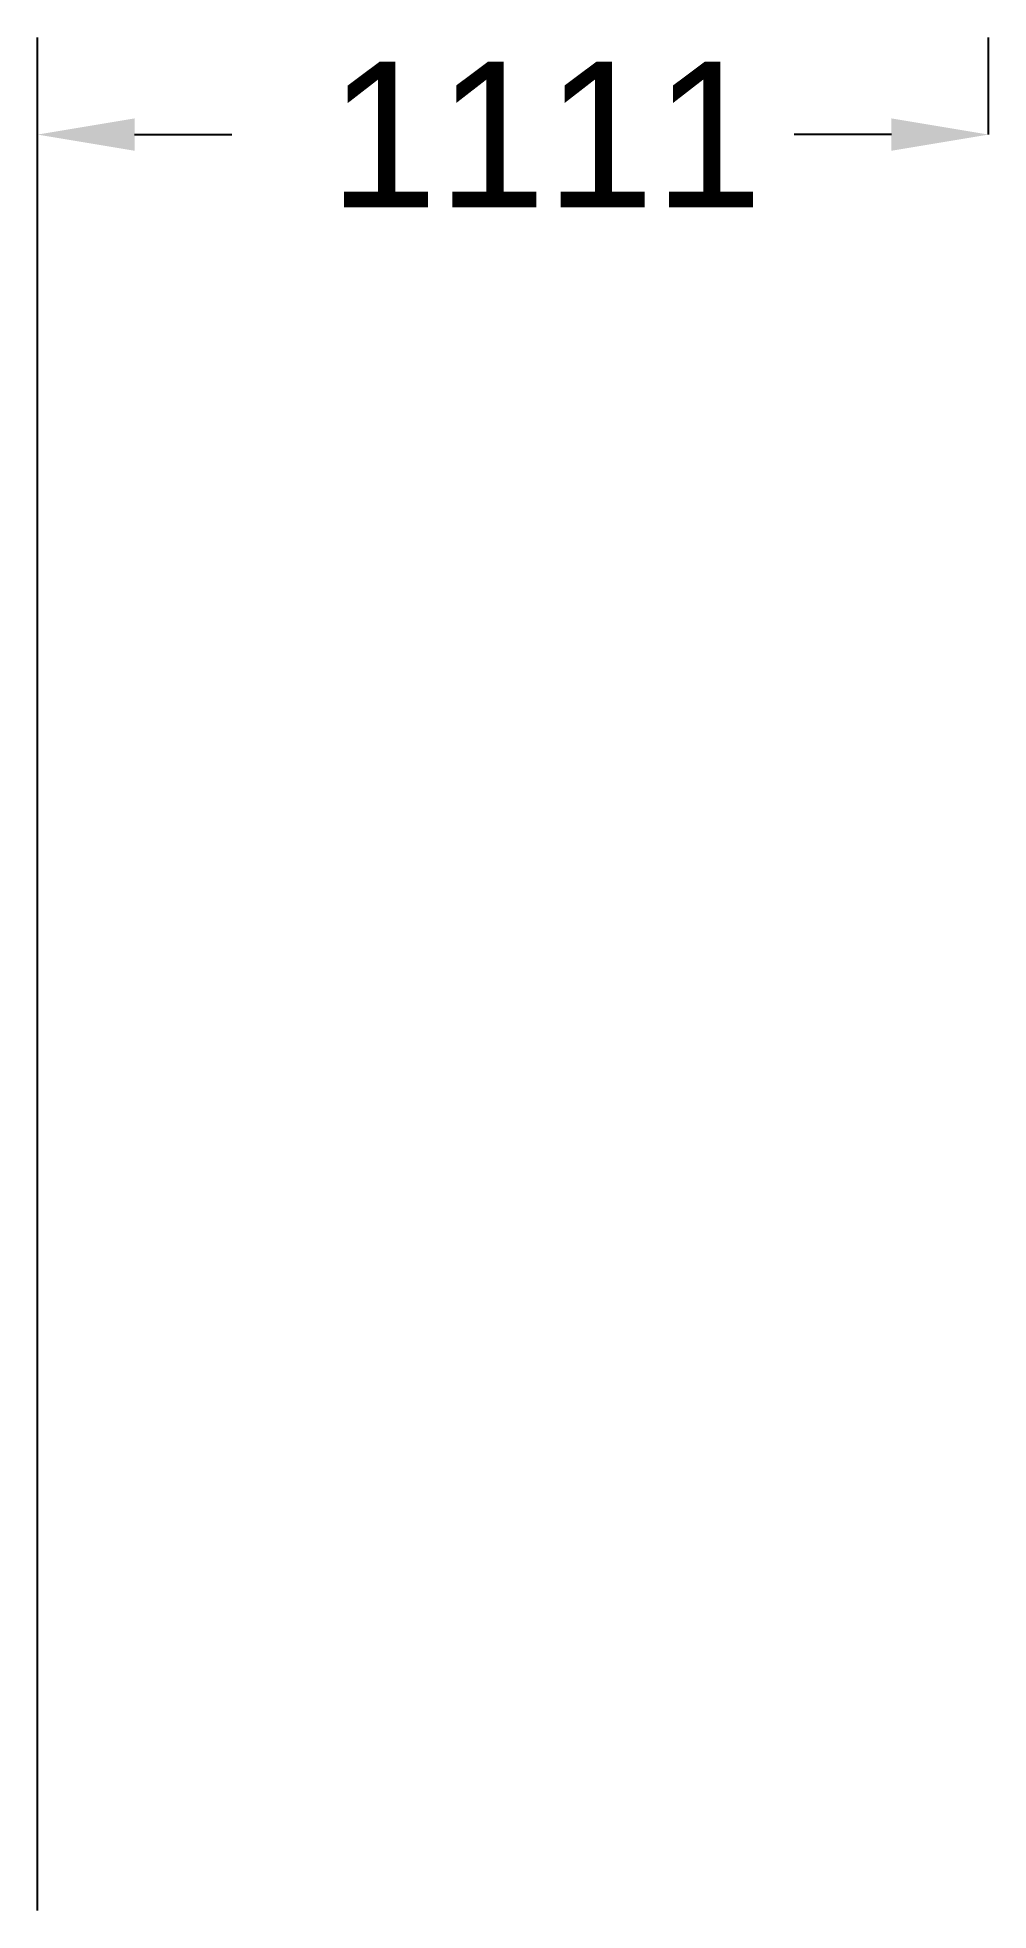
# Model space of a CAD drawing. Extents: x 0 to 2.14, y 0 to 4.22.
import ezdxf

# ---------------------------------------------------------------- set-up
doc = ezdxf.new("R2010")
doc.units = 0

msp = doc.modelspace()

# ---------------------------------------------------------------- linework, layer by layer
at = {"layer": '', "color": 0}
for p, q in [((0, 0), (0, 4.2188)), ((2.1411, 4), (2.1411, 4.2188)), ((0.2188, 4), (0.4377, 4)), ((1.9224, 4), (1.7034, 4))]:
    msp.add_line(p, q, dxfattribs=at)
for points in [[(0.2188, 3.9635), (0.2188, 4.0365), (0, 4)], [(1.9224, 3.9635), (1.9224, 4.0365), (2.1411, 4)]]:
    msp.add_solid(points, dxfattribs=at)

# ---------------------------------------------------------------- texts
msp.add_text('1111', height=0.32812, dxfattribs=at).set_placement((0.6565, 3.8359))

doc.saveas('drawing.dxf')
